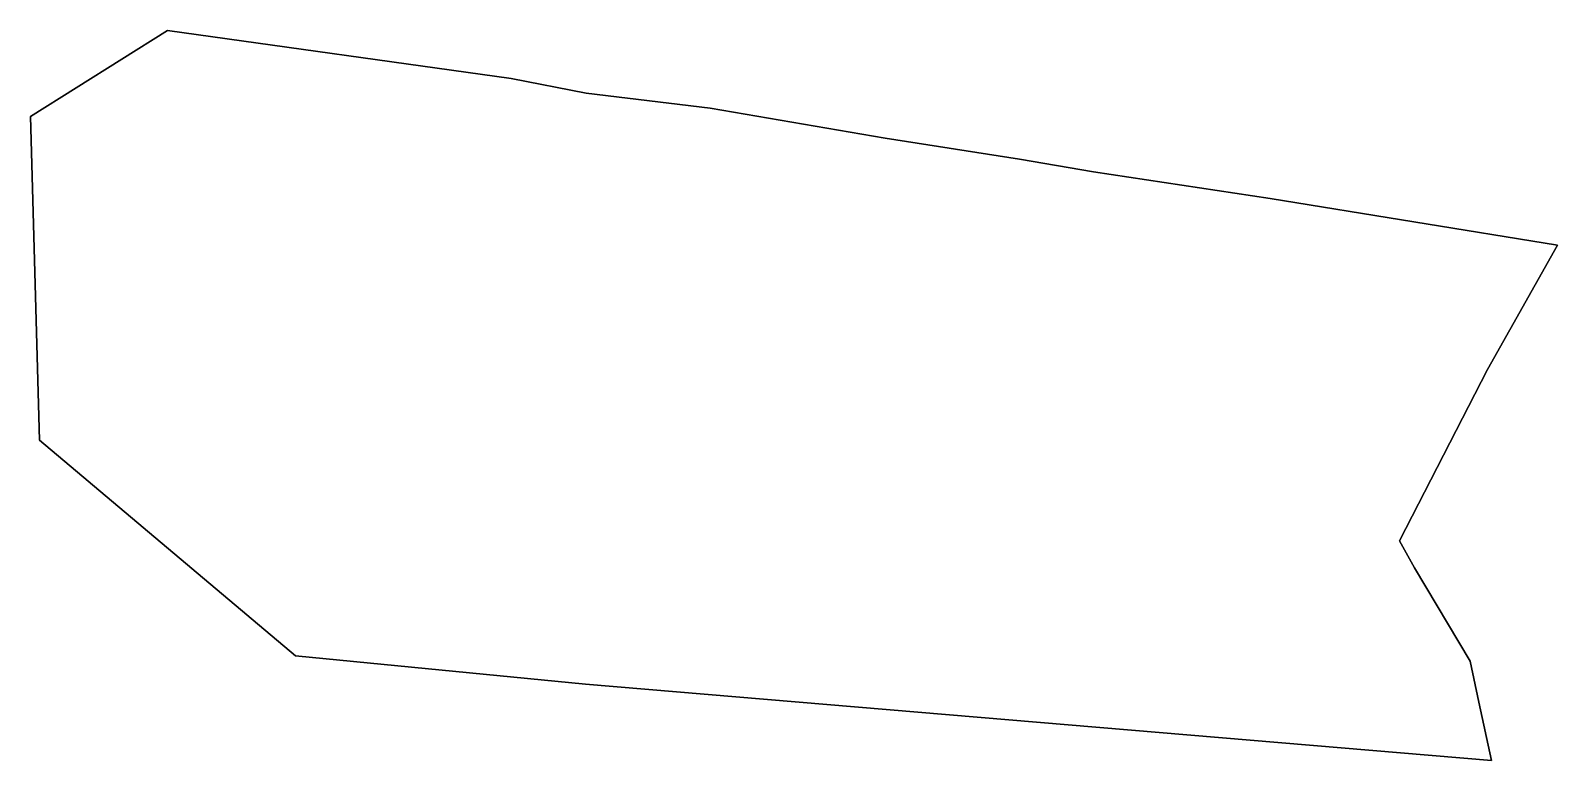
# Model space of a CAD drawing. Extents: x -80.89 to -77.81, y 44.4 to 45.87.
import ezdxf

# ---------------------------------------------------------------- set-up
doc = ezdxf.new("R2010")
doc.units = 0
doc.header["$MEASUREMENT"] = 0
doc.layers.add('GEO_', color=7, linetype='Continuous')

msp = doc.modelspace()

# ---------------------------------------------------------------- linework, layer by layer
at = {"layer": 'GEO_', "color": 7}
for p, q in [((-80.6167, 45.8699), (-80.8936, 45.6961)), ((-80.6167, 45.8699), (-80.8936, 45.6961)), ((-80.6167, 45.8699), (-80.8936, 45.6961)), ((-80.8936, 45.6961), (-80.6167, 45.8699)), ((-80.6167, 45.8699), (-80.8936, 45.6961)), ((-80.6167, 45.8699), (-80.8936, 45.6961)), ((-80.6167, 45.8699), (-80.8936, 45.6961)), ((-80.8936, 45.6961), (-80.6167, 45.8699)), ((-80.8936, 45.6961), (-80.6167, 45.8699)), ((-80.8936, 45.6961), (-80.6167, 45.8699)), ((-80.8936, 45.6961), (-80.6167, 45.8699)), ((-80.6167, 45.8699), (-80.8936, 45.6961)), ((-80.8936, 45.6961), (-80.6167, 45.8699)), ((-80.8936, 45.6961), (-80.6167, 45.8699)), ((-80.8936, 45.6961), (-80.6167, 45.8699)), ((-80.6167, 45.8699), (-80.8936, 45.6961)), ((-80.6167, 45.8699), (-80.6167, 45.8699)), ((-80.6167, 45.8699), (-80.6167, 45.8699)), ((-80.6167, 45.8699), (-79.9222, 45.7733)), ((-79.9222, 45.7733), (-80.6167, 45.8699)), ((-80.6167, 45.8699), (-80.6167, 45.8699)), ((-80.6167, 45.8699), (-79.9222, 45.7733)), ((-79.9222, 45.7733), (-80.6167, 45.8699)), ((-80.6167, 45.8699), (-80.6167, 45.8699)), ((-79.9222, 45.7733), (-80.6167, 45.8699)), ((-79.9222, 45.7733), (-80.6167, 45.8699)), ((-79.9222, 45.7733), (-80.6167, 45.8699)), ((-80.6167, 45.8699), (-80.6167, 45.8699)), ((-80.6167, 45.8699), (-79.9222, 45.7733)), ((-79.9222, 45.7733), (-80.6167, 45.8699)), ((-79.9222, 45.7733), (-80.6167, 45.8699)), ((-79.9222, 45.7733), (-80.6167, 45.8699)), ((-80.6167, 45.8699), (-80.6167, 45.8699)), ((-80.6167, 45.8699), (-79.9222, 45.7733)), ((-79.9222, 45.7733), (-79.7708, 45.7436)), ((-79.9222, 45.7733), (-79.7708, 45.7436)), ((-79.9222, 45.7733), (-79.9222, 45.7733)), ((-79.9222, 45.7733), (-79.7708, 45.7436)), ((-79.7708, 45.7436), (-79.9222, 45.7733)), ((-79.9222, 45.7733), (-79.7708, 45.7436)), ((-79.9222, 45.7733), (-79.7708, 45.7436)), ((-79.9222, 45.7733), (-79.9222, 45.7733)), ((-79.9222, 45.7733), (-79.7708, 45.7436)), ((-79.7708, 45.7436), (-79.9222, 45.7733)), ((-79.7708, 45.7436), (-79.9222, 45.7733)), ((-79.7708, 45.7436), (-79.9222, 45.7733)), ((-79.7708, 45.7436), (-79.9222, 45.7733)), ((-79.9222, 45.7733), (-79.9222, 45.7733)), ((-79.9222, 45.7733), (-79.7708, 45.7436)), ((-79.7708, 45.7436), (-79.9222, 45.7733)), ((-79.7708, 45.7436), (-79.9222, 45.7733)), ((-79.7708, 45.7436), (-79.9222, 45.7733)), ((-79.9222, 45.7733), (-79.9222, 45.7733)), ((-79.9222, 45.7733), (-79.7708, 45.7436)), ((-79.7708, 45.7436), (-79.5203, 45.7128)), ((-79.7708, 45.7436), (-79.5203, 45.7128)), ((-79.7708, 45.7436), (-79.7708, 45.7436)), ((-79.7708, 45.7436), (-79.5203, 45.7128)), ((-79.5203, 45.7128), (-79.7708, 45.7436)), ((-79.7708, 45.7436), (-79.5203, 45.7128)), ((-79.7708, 45.7436), (-79.5203, 45.7128)), ((-79.7708, 45.7436), (-79.7708, 45.7436)), ((-79.7708, 45.7436), (-79.5203, 45.7128)), ((-79.5203, 45.7128), (-79.7708, 45.7436)), ((-79.5203, 45.7128), (-79.7708, 45.7436)), ((-79.5203, 45.7128), (-79.7708, 45.7436)), ((-79.5203, 45.7128), (-79.7708, 45.7436)), ((-79.7708, 45.7436), (-79.7708, 45.7436)), ((-79.7708, 45.7436), (-79.5203, 45.7128)), ((-79.5203, 45.7128), (-79.7708, 45.7436)), ((-79.5203, 45.7128), (-79.7708, 45.7436)), ((-79.5203, 45.7128), (-79.7708, 45.7436)), ((-79.7708, 45.7436), (-79.7708, 45.7436)), ((-79.7708, 45.7436), (-79.5203, 45.7128)), ((-80.8936, 45.6961), (-80.8756, 45.0425)), ((-80.8936, 45.6961), (-80.8756, 45.0425)), ((-80.8936, 45.6961), (-80.8936, 45.6961)), ((-80.8936, 45.6961), (-80.8756, 45.0425)), ((-80.8756, 45.0425), (-80.8936, 45.6961)), ((-80.8936, 45.6961), (-80.8756, 45.0425)), ((-80.8936, 45.6961), (-80.8756, 45.0425)), ((-80.8936, 45.6961), (-80.8936, 45.6961)), ((-80.8936, 45.6961), (-80.8756, 45.0425)), ((-80.8756, 45.0425), (-80.8936, 45.6961)), ((-80.8756, 45.0425), (-80.8936, 45.6961)), ((-80.8756, 45.0425), (-80.8936, 45.6961)), ((-80.8756, 45.0425), (-80.8936, 45.6961)), ((-80.8936, 45.6961), (-80.8936, 45.6961)), ((-80.8936, 45.6961), (-80.8756, 45.0425)), ((-80.8756, 45.0425), (-80.8936, 45.6961)), ((-80.8756, 45.0425), (-80.8936, 45.6961)), ((-80.8756, 45.0425), (-80.8936, 45.6961)), ((-80.8936, 45.6961), (-80.8936, 45.6961)), ((-80.8936, 45.6961), (-80.8756, 45.0425)), ((-79.5203, 45.7128), (-79.1667, 45.6527)), ((-79.5203, 45.7128), (-79.1667, 45.6527)), ((-79.5203, 45.7128), (-79.5203, 45.7128)), ((-79.5203, 45.7128), (-79.1667, 45.6527)), ((-79.1667, 45.6527), (-79.5203, 45.7128)), ((-79.5203, 45.7128), (-79.1667, 45.6527)), ((-79.5203, 45.7128), (-79.1667, 45.6527)), ((-79.5203, 45.7128), (-79.5203, 45.7128)), ((-79.5203, 45.7128), (-79.1667, 45.6527)), ((-79.1667, 45.6527), (-79.5203, 45.7128)), ((-79.1667, 45.6527), (-79.5203, 45.7128)), ((-79.1667, 45.6527), (-79.5203, 45.7128)), ((-79.1667, 45.6527), (-79.5203, 45.7128)), ((-79.5203, 45.7128), (-79.5203, 45.7128)), ((-79.5203, 45.7128), (-79.1667, 45.6527)), ((-79.1667, 45.6527), (-79.5203, 45.7128)), ((-79.1667, 45.6527), (-79.5203, 45.7128)), ((-79.1667, 45.6527), (-79.5203, 45.7128)), ((-79.5203, 45.7128), (-79.5203, 45.7128)), ((-79.5203, 45.7128), (-79.1667, 45.6527)), ((-79.1667, 45.6527), (-78.8956, 45.6097)), ((-79.1667, 45.6527), (-78.8956, 45.6097)), ((-79.1667, 45.6527), (-79.1667, 45.6527)), ((-79.1667, 45.6527), (-78.8956, 45.6097)), ((-78.8956, 45.6097), (-79.1667, 45.6527)), ((-79.1667, 45.6527), (-78.8956, 45.6097)), ((-79.1667, 45.6527), (-78.8956, 45.6097)), ((-79.1667, 45.6527), (-79.1667, 45.6527)), ((-79.1667, 45.6527), (-78.8956, 45.6097)), ((-78.8956, 45.6097), (-79.1667, 45.6527)), ((-78.8956, 45.6097), (-79.1667, 45.6527)), ((-78.8956, 45.6097), (-79.1667, 45.6527)), ((-78.8956, 45.6097), (-79.1667, 45.6527)), ((-79.1667, 45.6527), (-79.1667, 45.6527)), ((-79.1667, 45.6527), (-78.8956, 45.6097)), ((-78.8956, 45.6097), (-79.1667, 45.6527)), ((-78.8956, 45.6097), (-79.1667, 45.6527)), ((-78.8956, 45.6097), (-79.1667, 45.6527)), ((-79.1667, 45.6527), (-79.1667, 45.6527)), ((-79.1667, 45.6527), (-78.8956, 45.6097)), ((-78.8956, 45.6097), (-78.7458, 45.5842)), ((-78.8956, 45.6097), (-78.7458, 45.5842)), ((-78.8956, 45.6097), (-78.8956, 45.6097)), ((-78.8956, 45.6097), (-78.7458, 45.5842)), ((-78.7458, 45.5842), (-78.8956, 45.6097)), ((-78.8956, 45.6097), (-78.7458, 45.5842)), ((-78.8956, 45.6097), (-78.7458, 45.5842)), ((-78.8956, 45.6097), (-78.8956, 45.6097)), ((-78.8956, 45.6097), (-78.7458, 45.5842)), ((-78.7458, 45.5842), (-78.8956, 45.6097)), ((-78.7458, 45.5842), (-78.8956, 45.6097)), ((-78.7458, 45.5842), (-78.8956, 45.6097)), ((-78.7458, 45.5842), (-78.8956, 45.6097)), ((-78.8956, 45.6097), (-78.8956, 45.6097)), ((-78.8956, 45.6097), (-78.7458, 45.5842)), ((-78.7458, 45.5842), (-78.8956, 45.6097)), ((-78.7458, 45.5842), (-78.8956, 45.6097)), ((-78.7458, 45.5842), (-78.8956, 45.6097)), ((-78.8956, 45.6097), (-78.8956, 45.6097)), ((-78.8956, 45.6097), (-78.7458, 45.5842)), ((-78.7458, 45.5842), (-78.3889, 45.5305)), ((-78.7458, 45.5842), (-78.3889, 45.5305)), ((-78.7458, 45.5842), (-78.7458, 45.5842)), ((-78.7458, 45.5842), (-78.3889, 45.5305)), ((-78.3889, 45.5305), (-78.7458, 45.5842)), ((-78.7458, 45.5842), (-78.3889, 45.5305)), ((-78.7458, 45.5842), (-78.3889, 45.5305)), ((-78.7458, 45.5842), (-78.7458, 45.5842)), ((-78.7458, 45.5842), (-78.3889, 45.5305)), ((-78.3889, 45.5305), (-78.7458, 45.5842)), ((-78.3889, 45.5305), (-78.7458, 45.5842)), ((-78.3889, 45.5305), (-78.7458, 45.5842)), ((-78.3889, 45.5305), (-78.7458, 45.5842)), ((-78.7458, 45.5842), (-78.7458, 45.5842)), ((-78.7458, 45.5842), (-78.3889, 45.5305)), ((-78.3889, 45.5305), (-78.7458, 45.5842)), ((-78.3889, 45.5305), (-78.7458, 45.5842)), ((-78.3889, 45.5305), (-78.7458, 45.5842)), ((-78.7458, 45.5842), (-78.7458, 45.5842)), ((-78.7458, 45.5842), (-78.3889, 45.5305)), ((-78.3889, 45.5305), (-77.8083, 45.4361)), ((-78.3889, 45.5305), (-77.8083, 45.4361)), ((-78.3889, 45.5305), (-78.3889, 45.5305)), ((-78.3889, 45.5305), (-77.8083, 45.4361)), ((-77.8083, 45.4361), (-78.3889, 45.5305)), ((-78.3889, 45.5305), (-77.8083, 45.4361)), ((-78.3889, 45.5305), (-77.8083, 45.4361)), ((-78.3889, 45.5305), (-78.3889, 45.5305)), ((-78.3889, 45.5305), (-77.8083, 45.4361)), ((-77.8083, 45.4361), (-78.3889, 45.5305)), ((-77.8083, 45.4361), (-78.3889, 45.5305)), ((-77.8083, 45.4361), (-78.3889, 45.5305)), ((-77.8083, 45.4361), (-78.3889, 45.5305)), ((-78.3889, 45.5305), (-78.3889, 45.5305)), ((-78.3889, 45.5305), (-77.8083, 45.4361)), ((-77.8083, 45.4361), (-78.3889, 45.5305)), ((-77.8083, 45.4361), (-78.3889, 45.5305)), ((-77.8083, 45.4361), (-78.3889, 45.5305)), ((-78.3889, 45.5305), (-78.3889, 45.5305)), ((-78.3889, 45.5305), (-77.8083, 45.4361)), ((-77.8083, 45.4361), (-77.95, 45.185)), ((-77.8083, 45.4361), (-77.95, 45.185)), ((-77.8083, 45.4361), (-77.95, 45.185)), ((-77.95, 45.185), (-77.8083, 45.4361)), ((-77.8083, 45.4361), (-77.95, 45.185)), ((-77.8083, 45.4361), (-77.95, 45.185)), ((-77.8083, 45.4361), (-77.95, 45.185)), ((-77.95, 45.185), (-77.8083, 45.4361)), ((-77.8083, 45.4361), (-77.8083, 45.4361)), ((-77.8083, 45.4361), (-77.8083, 45.4361)), ((-77.8083, 45.4361), (-77.8083, 45.4361)), ((-77.8083, 45.4361), (-77.8083, 45.4361)), ((-77.95, 45.185), (-78.1278, 44.8391)), ((-77.95, 45.185), (-78.1278, 44.8391)), ((-77.95, 45.185), (-78.1278, 44.8391)), ((-78.1278, 44.8391), (-77.95, 45.185)), ((-77.95, 45.185), (-78.1278, 44.8391)), ((-77.95, 45.185), (-78.1278, 44.8391)), ((-77.95, 45.185), (-78.1278, 44.8391)), ((-78.1278, 44.8391), (-77.95, 45.185)), ((-77.95, 45.185), (-77.95, 45.185)), ((-77.95, 45.185), (-77.95, 45.185)), ((-80.8756, 45.0425), (-80.3583, 44.6062)), ((-80.8756, 45.0425), (-80.3583, 44.6062)), ((-80.8756, 45.0425), (-80.8756, 45.0425)), ((-80.8756, 45.0425), (-80.3583, 44.6062)), ((-80.3583, 44.6062), (-80.8756, 45.0425)), ((-80.8756, 45.0425), (-80.3583, 44.6062)), ((-80.8756, 45.0425), (-80.3583, 44.6062)), ((-80.8756, 45.0425), (-80.8756, 45.0425)), ((-80.8756, 45.0425), (-80.3583, 44.6062)), ((-80.3583, 44.6062), (-80.8756, 45.0425)), ((-80.3583, 44.6062), (-80.8756, 45.0425)), ((-80.3583, 44.6062), (-80.8756, 45.0425)), ((-80.3583, 44.6062), (-80.8756, 45.0425)), ((-80.8756, 45.0425), (-80.8756, 45.0425)), ((-80.8756, 45.0425), (-80.3583, 44.6062)), ((-80.3583, 44.6062), (-80.8756, 45.0425)), ((-80.3583, 44.6062), (-80.8756, 45.0425)), ((-80.3583, 44.6062), (-80.8756, 45.0425)), ((-80.8756, 45.0425), (-80.8756, 45.0425)), ((-80.8756, 45.0425), (-80.3583, 44.6062)), ((-78.1278, 44.8391), (-78.0972, 44.784)), ((-78.1278, 44.8391), (-78.0972, 44.784)), ((-78.1278, 44.8391), (-78.1278, 44.8391)), ((-78.1278, 44.8391), (-78.0972, 44.784)), ((-78.0972, 44.784), (-78.1278, 44.8391)), ((-78.1278, 44.8391), (-78.0972, 44.784)), ((-78.1278, 44.8391), (-78.0972, 44.784)), ((-78.1278, 44.8391), (-78.1278, 44.8391)), ((-78.1278, 44.8391), (-78.0972, 44.784)), ((-78.0972, 44.784), (-78.1278, 44.8391)), ((-78.0972, 44.784), (-77.985, 44.5956)), ((-78.0972, 44.784), (-77.985, 44.5956)), ((-78.0972, 44.784), (-78.0972, 44.784)), ((-78.0972, 44.784), (-77.985, 44.5956)), ((-77.985, 44.5956), (-78.0972, 44.784)), ((-78.0972, 44.784), (-77.985, 44.5956)), ((-78.0972, 44.784), (-77.985, 44.5956)), ((-78.0972, 44.784), (-78.0972, 44.784)), ((-78.0972, 44.784), (-77.985, 44.5956)), ((-77.985, 44.5956), (-78.0972, 44.784)), ((-80.3583, 44.6062), (-80.3583, 44.6062)), ((-80.3583, 44.6062), (-80.3583, 44.6062)), ((-79.7722, 44.5495), (-80.3583, 44.6062)), ((-79.7722, 44.5495), (-80.3583, 44.6062)), ((-79.7722, 44.5495), (-80.3583, 44.6062)), ((-80.3583, 44.6062), (-80.3583, 44.6062)), ((-80.3583, 44.6062), (-79.7722, 44.5495)), ((-79.7722, 44.5495), (-80.3583, 44.6062)), ((-79.7722, 44.5495), (-80.3583, 44.6062)), ((-79.7722, 44.5495), (-80.3583, 44.6062)), ((-80.3583, 44.6062), (-80.3583, 44.6062)), ((-80.3583, 44.6062), (-79.7722, 44.5495)), ((-80.3583, 44.6062), (-79.7722, 44.5495)), ((-80.3583, 44.6062), (-79.7722, 44.5495)), ((-80.3583, 44.6062), (-80.3583, 44.6062)), ((-80.3583, 44.6062), (-79.7722, 44.5495)), ((-79.7722, 44.5495), (-80.3583, 44.6062)), ((-80.3583, 44.6062), (-79.7722, 44.5495)), ((-80.3583, 44.6062), (-79.7722, 44.5495)), ((-80.3583, 44.6062), (-80.3583, 44.6062)), ((-80.3583, 44.6062), (-79.7722, 44.5495)), ((-79.7722, 44.5495), (-80.3583, 44.6062)), ((-80.3583, 44.6062), (-79.7722, 44.5495)), ((-80.3583, 44.6062), (-79.7722, 44.5495)), ((-80.3583, 44.6062), (-80.3583, 44.6062)), ((-80.3583, 44.6062), (-79.7722, 44.5495)), ((-79.7722, 44.5495), (-80.3583, 44.6062)), ((-77.985, 44.5956), (-77.9669, 44.5132)), ((-77.985, 44.5956), (-77.9669, 44.5132)), ((-77.985, 44.5956), (-77.985, 44.5956)), ((-77.985, 44.5956), (-77.9669, 44.5132)), ((-77.9669, 44.5132), (-77.985, 44.5956)), ((-77.985, 44.5956), (-77.9669, 44.5132)), ((-77.985, 44.5956), (-77.9669, 44.5132)), ((-77.985, 44.5956), (-77.985, 44.5956)), ((-77.985, 44.5956), (-77.9669, 44.5132)), ((-77.9669, 44.5132), (-77.985, 44.5956)), ((-77.9414, 44.3951), (-79.7722, 44.5495)), ((-77.9414, 44.3951), (-79.7722, 44.5495)), ((-77.9414, 44.3951), (-79.7722, 44.5495)), ((-79.7722, 44.5495), (-79.7722, 44.5495)), ((-79.7722, 44.5495), (-77.9414, 44.3951)), ((-77.9414, 44.3951), (-79.7722, 44.5495)), ((-77.9414, 44.3951), (-79.7722, 44.5495)), ((-77.9414, 44.3951), (-79.7722, 44.5495)), ((-79.7722, 44.5495), (-79.7722, 44.5495)), ((-79.7722, 44.5495), (-77.9414, 44.3951)), ((-79.7722, 44.5495), (-77.9414, 44.3951)), ((-79.7722, 44.5495), (-77.9414, 44.3951)), ((-79.7722, 44.5495), (-79.7722, 44.5495)), ((-79.7722, 44.5495), (-77.9414, 44.3951)), ((-77.9414, 44.3951), (-79.7722, 44.5495)), ((-79.7722, 44.5495), (-77.9414, 44.3951)), ((-79.7722, 44.5495), (-77.9414, 44.3951)), ((-79.7722, 44.5495), (-79.7722, 44.5495)), ((-79.7722, 44.5495), (-77.9414, 44.3951)), ((-77.9414, 44.3951), (-79.7722, 44.5495)), ((-79.7722, 44.5495), (-77.9414, 44.3951)), ((-79.7722, 44.5495), (-77.9414, 44.3951)), ((-79.7722, 44.5495), (-79.7722, 44.5495)), ((-79.7722, 44.5495), (-77.9414, 44.3951)), ((-77.9414, 44.3951), (-79.7722, 44.5495)), ((-77.9669, 44.5132), (-77.9414, 44.3951)), ((-77.9669, 44.5132), (-77.9414, 44.3951)), ((-77.9669, 44.5132), (-77.9669, 44.5132)), ((-77.9669, 44.5132), (-77.9414, 44.3951)), ((-77.9414, 44.3951), (-77.9669, 44.5132)), ((-77.9669, 44.5132), (-77.9414, 44.3951)), ((-77.9669, 44.5132), (-77.9414, 44.3951)), ((-77.9669, 44.5132), (-77.9669, 44.5132)), ((-77.9669, 44.5132), (-77.9414, 44.3951)), ((-77.9414, 44.3951), (-77.9669, 44.5132)), ((-77.9414, 44.3951), (-77.9414, 44.3951)), ((-77.9414, 44.3951), (-77.9414, 44.3951)), ((-77.9414, 44.3951), (-77.9414, 44.3951)), ((-77.9414, 44.3951), (-77.9414, 44.3951)), ((-77.9414, 44.3951), (-77.9414, 44.3951))]:
    msp.add_line(p, q, dxfattribs=at)

doc.saveas('drawing.dxf')
